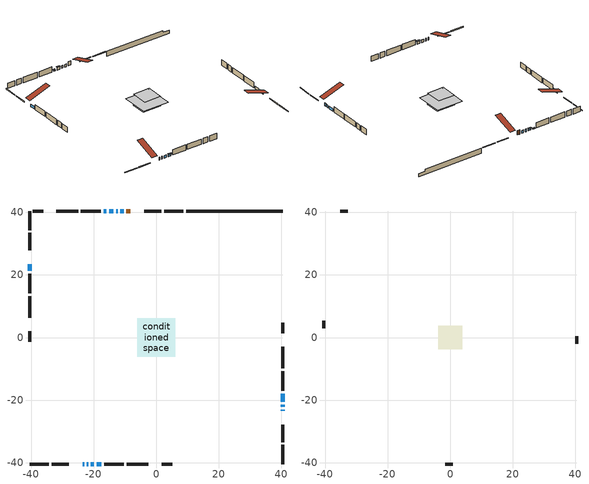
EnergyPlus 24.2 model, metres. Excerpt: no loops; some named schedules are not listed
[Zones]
conditioned space
 floor adiabatic (AdiabaticFloorConstruction): -6.11,-6.11 -6.11,6.11 6.11,6.11 6.11,-6.11 z1.53
 floor foundation (Slab1 construction): -4.33,-3.38 -4.33,3.38 4.33,3.38 4.33,-3.38 z-0.76
 wall outside (RimJoist1 construction): 8.68,40.46 2.59,40.46 / -40.46,-40.46 -34.36,-40.46 / -40.46,40.46 -40.46,34.36 / 40.46,-40.46 40.46,-34.36 z1.53:1.83
 wall outside (RimJoist2 construction): 1.66,40.46 -3.83,40.46 / -33.43,-40.46 -27.94,-40.46 / -40.46,33.43 -40.46,27.94 / 40.46,-33.43 40.46,-27.94 z1.53:1.83
 wall outside (AdiabaticWallConstruction 1): -8.31,40.46 -9.54,40.46 z1.53:3.56
 wall outside (AdiabaticWallConstruction): 40.46,-23.47 40.46,-23.05 / -23.47,-40.46 -23.1,-40.46 / -10.47,40.46 -11.44,40.46 / -22.18,-40.46 -21.81,-40.46 / -20.89,-40.46 -19.91,-40.46 / -12.37,40.46 -12.79,40.46 / 40.46,-22.12 40.46,-21.43 / 40.46,-20.51 40.46,-17.99 / -18.99,-40.46 -17.61,-40.46 / -40.46,23.47 -40.46,21.33 z1.53:2.75; -13.72,40.46 -15.09,40.46 z1.53:2.7; -16.02,40.46 -16.83,40.46 z1.53:1.99
 wall outside (Wall1 construction): -17.76,40.46 -24.08,40.46 / -16.69,-40.46 -10.37,-40.46 / -40.46,20.4 -40.46,14.08 / 40.46,-17.06 40.46,-10.74 z1.53:3.97
 wall outside (Wall2 construction): -25.01,40.46 -31.92,40.46 / -9.44,-40.46 -2.52,-40.46 / -40.46,13.16 -40.46,6.24 / 40.46,-9.81 40.46,-2.9 z1.53:3.97
 wall outside (Wall5 construction): -36.14,40.46 -39.53,40.46 / 1.7,-40.46 5.08,-40.46 / -40.46,2.02 -40.46,-1.36 / 40.46,1.32 40.46,4.7 z1.53:3.97
 wall foundation (FoundationWall1 construction): 9.61,40.46,-0.76 9.61,40.46,1.53 37.37,40.46,1.53 37.37,40.46,0.62 40.46,40.46,0.62 40.46,40.46,-0.76
 window (WindowConstruction 7): 40.46,-23.47 40.46,-23.05 z1.53:2.75
 window (WindowConstruction 6): -23.47,-40.46 -23.11,-40.46 z1.53:2.75
 window (WindowConstruction 9): -10.47,40.46 -11.44,40.46 z1.53:2.75
 window (WindowConstruction 10): -22.18,-40.46 -21.81,-40.46 z1.53:2.75
 window (WindowConstruction 11): -20.89,-40.46 -19.92,-40.46 z1.53:2.75
 window (WindowConstruction 8): -12.37,40.46 -12.79,40.46 z1.53:2.75
 window (WindowConstruction): 40.46,-22.12 40.46,-21.43 z1.53:2.75
 window (WindowConstruction 1): -13.72,40.46 -15.09,40.46 z1.53:2.7
 window (WindowConstruction 2): -16.02,40.46 -16.83,40.46 z1.53:1.99
 window (WindowConstruction 3): 40.46,-20.51 40.46,-17.99 z1.53:2.75
 window (WindowConstruction 4): -18.99,-40.46 -17.61,-40.46 z1.53:2.75
 window (WindowConstruction 5): -40.46,23.47 -40.46,21.33 z1.53:2.75
 door (Door): -8.31,40.46 -9.54,40.46 z1.53:3.56
 ceiling adiabatic (AdiabaticFloorConstruction): 6.11,-6.11 6.11,6.11 -6.11,6.11 -6.11,-6.11 z1.53
attic - vented
 floor to conditioned space (Floor1 construction Reversed): -3.83,-3.83 -3.83,3.83 3.83,3.83 3.83,-3.83 z3.97; -3.37,-3.37 -3.37,3.37 3.37,3.37 3.37,-3.37 z3.97
 wall outside (Wall3 construction): -32.85,40.46 -35.21,40.46 / -1.59,-40.46 0.77,-40.46 / -40.46,5.31 -40.46,2.95 / 40.46,-1.97 40.46,0.39 z1.53:3.97
 roof outside (Roof1 construction): -7.38,40.46,3.97 -7.38,30.52,7.28 -4.76,30.52,7.28 -4.76,40.46,3.97; -24.4,-40.46,3.97 -24.4,-30.52,7.28 -27.01,-30.52,7.28 -27.01,-40.46,3.97; -40.46,24.4,3.97 -30.52,24.4,7.28 -30.52,27.01,7.28 -40.46,27.01,3.97; 40.46,-24.4,3.97 30.52,-24.4,7.28 30.52,-27.01,7.28 40.46,-27.01,3.97
shading: -15.15,40.46 -13.66,40.46 -13.66,41.13 -15.15,41.13 z2.76; -16.89,40.46 -15.96,40.46 -15.96,41.07 -16.89,41.07 z2.05; -17.55,-40.46 -19.05,-40.46 -19.05,-41.13 -17.55,-41.13 z2.81
[Building]
Building 1: Terrain=Suburbs
[Site:Location]
Windsor AP_ON: Latitude {deg}=42.28; Longitude {deg}=-82.96; Time Zone {hr}=-5; Elevation {m}=190; Keep Site Location Information=Yes
[Site:GroundTemperature:Shallow]
6.34957, 4.46684, 4.31606, 5.20952, 8.79623, 12.3662, 15.4612, 17.4219, 17.5884, 15.9938, 12.9777, 9.51722
[Site:WaterMainsTemperature]
Calculation Method=Schedule; Temperature Schedule=mains temperature schedule
[Material] Roughness=Rough; Thermal Absorptance=0.9
Name | Thickness {m} | Conductivity {W/m-K} | Density {kg/m3} | Specific Heat {J/kg-K} | Solar Absorptance | Visible Absorptance
asphalt or fiberglass shingles | 0.00635 | 0.162714 | 1121.4 | 1465.45 | 0.4 | 0.4
ceiling stud and cavity | 0.1397 | 0.0800577 | 65.682 | 1177.47 | 0.7 | 0.7
concrete 4.0 in. | 0.1016 | 1.803125 | 2242.8 | 837.4 | 0.7 | 0.7
concrete 8.0 in. | 0.2032 | 1.803125 | 2242.8 | 837.4 | 0.7 | 0.7
door material | 0.04445 | 0.053851 | 512.64 | 1214.23 | 0.7 | 0.7
exterior vertical ins | 0.00247931 | 0.029427 | 32.04 | 1214.23 | 0.7 | 0.7
floor covering | 0.0127 | 0.0433444 | 54.468 | 1339.84 | 0.6 | 0.6
floor rigid ins; wall rigid ins | 0.512978 | 0.029427 | 32.04 | 1214.23 | 0.7 | 0.7
floor stud and cavity | 0.1397 | 1.75129 | 37.0049 | 1207.88 | 0.7 | 0.7
furniture material conditioned space 1 | 0.1524 | 0.115458 | 640.8 | 1214.23 | 0.6 | 0.6
gypsum board | 0.0127 | 0.160291 | 801 | 837.4 | 0.6 | 0.6
gypsum board 1 | 0.0127 | 0.160291 | 801 | 837.4 | 0.7 | 0.7
osb sheathing 0.5 in. | 0.0127 | 0.115458 | 512.64 | 1214.23 | 0.7 | 0.7
osb sheathing 0.75 in. | 0.01905 | 0.115458 | 512.64 | 1214.23 | 0.7 | 0.7
osb sheathing 2.0 in. | 0.0508 | 0.115458 | 512.64 | 1214.23 | 0.7 | 0.7
rim joist rigid ins | 0.051816 | 0.029427 | 32.04 | 1214.23 | 0.7 | 0.7
rim joist stud and cavity | 0.0508 | 0.029095 | 125.044 | 1163.47 | 0.6 | 0.6
rim joist stud and cavity 1 | 0.0508 | 0.241261 | 125.044 | 1163.47 | 0.6 | 0.6
wall stud and cavity | 0.1397 | 0.0801397 | 139.0536 | 1170.24 | 0.7 | 0.7
wall stud and cavity 1 | 0.1397 | 0.0880559 | 139.0536 | 1170.24 | 0.7 | 0.7
wall stud and cavity 2 | 0.0889 | 6.9971 | 50.32683 | 1063.81 | 0.6 | 0.6
wall stud and cavity 3 | 0.1397 | 0.0863462 | 139.0536 | 1170.24 | 0.7 | 0.7
wall stud and cavity 4 | 0.0889 | 0.380278 | 52.3479 | 1209.89 | 0.7 | 0.7
wall stud and cavity 5 | 0.0889 | 0.391764 | 83.0341 | 1211.67 | 0.7 | 0.7
wood siding | 0.0254 | 0.102417 | 544.68 | 1172.36 | 0.4 | 0.4
wood siding 1 | 0.00254 | 0.102417 | 544.68 | 1172.36 | 0.4 | 0.4
wood siding 2; wood siding 3; wood siding 4 | 0.0254 | 0.102417 | 544.68 | 1172.36 | 0.7 | 0.7
[WindowMaterial:SimpleGlazingSystem]
Name | U-Factor {W/m2-K} | Solar Heat Gain Coefficient
WindowMaterial | 2.94802 | 0.47
WindowMaterial 1 | 2.881585 | 0.54
WindowMaterial 10 | 2.90203 | 0.51
WindowMaterial 2 | 2.95994 | 0.42
WindowMaterial 3 | 2.79301 | 0.6
WindowMaterial 4 | 2.799254 | 0.63
WindowMaterial 5 | 2.90089 | 0.52
WindowMaterial 6 | 2.91452 | 0.54
WindowMaterial 7 | 2.433023 | 0.44
WindowMaterial 8 | 2.824805 | 0.61
WindowMaterial 9 | 2.98776 | 0.4
[Construction]
AdiabaticFloorConstruction: floor stud and cavity, floor rigid ins, osb sheathing 0.75 in., floor covering
AdiabaticWallConstruction: wood siding 3, wall rigid ins, wall stud and cavity 4, gypsum board
AdiabaticWallConstruction 1: wood siding 4, wall rigid ins, wall stud and cavity 4, gypsum board
Door: door material
Floor1 construction Reversed: gypsum board, ceiling stud and cavity
FoundationWall1 construction: concrete 8.0 in., gypsum board 1
furniture construction conditioned space 1: furniture material conditioned space 1
PartitionWallConstruction: gypsum board, wall stud and cavity 5, gypsum board
RimJoist1 construction: wood siding 2, osb sheathing 2.0 in., rim joist stud and cavity
RimJoist2 construction: wood siding 2, rim joist rigid ins, osb sheathing 2.0 in., rim joist stud and cavity 1
Roof1 construction: asphalt or fiberglass shingles
Slab1 construction: concrete 4.0 in.
Wall1 construction: wood siding, osb sheathing 0.5 in., wall stud and cavity, gypsum board
Wall2 construction: wood siding, osb sheathing 0.5 in., wall stud and cavity 1, gypsum board
Wall3 construction: wood siding 1, wall stud and cavity 2
Wall5 construction: wood siding, osb sheathing 0.5 in., wall stud and cavity 3, gypsum board
WindowConstruction: WindowMaterial
WindowConstruction 1: WindowMaterial 1
WindowConstruction 10: WindowMaterial 9
WindowConstruction 11: WindowMaterial 10
WindowConstruction 2: WindowMaterial 2
WindowConstruction 3: WindowMaterial 3
WindowConstruction 4: WindowMaterial 4
WindowConstruction 5: WindowMaterial 5
WindowConstruction 6: WindowMaterial 6
WindowConstruction 7; WindowConstruction 8: WindowMaterial 7
WindowConstruction 9: WindowMaterial 8
[Zone] Multiplier=1; Part of Total Floor Area=Yes
Name | Volume {m3}
attic - vented | 55.8661
conditioned space | 516.5
[Space]
Name | Zone | Volume {m3}
attic - vented 1 | attic - vented | 55.8661
conditioned space 1 | conditioned space | 516.5
[ZoneInfiltration:EffectiveLeakageArea]
infil attic - vented 1: Zone or Space=attic - vented 1; Schedule=Always On Discrete; Effective Air Leakage Area {cm2}=4620.44; Stack Coefficient=0.000399757; Wind Coefficient=1.35088e-05
[ZoneMixing]
whole house fan mix: Zone or Space=attic - vented; Schedule=Always On Continuous; Design Flow Rate Calculation Method=Flow/Zone; Design Flow Rate {m3/s}=0; Source Zone or Space=conditioned space
[SurfaceProperty:ExposedFoundationPerimeter]
Slab1: Exposed Perimeter Calculation Method=TotalExposedPerimeter; Total Exposed Perimeter {m}=30.847
[InternalMass] Zone or ZoneList=conditioned space; Space or SpaceList=conditioned space 1
Name | Construction | Surface Area {m2}
furniture mass conditioned space 1 | furniture construction conditioned space 1 | 83.2002
partition wall mass | PartitionWallConstruction | 208.001
[Lights]
interior lighting: Zone or ZoneList or Space or SpaceList=conditioned space 1; Schedule=interior lighting schedule; Design Level Calculation Method=LightingLevel; Lighting Level {W}=343.2; Return Air Fraction=0; Fraction Radiant=0.6; Fraction Visible=0.2; Fraction Replaceable=1
[People]
occupants: Zone or ZoneList or Space or SpaceList=conditioned space 1; Number of People Schedule=occupants schedule; Number of People Calculation Method=People; Number of People=3; Fraction Radiant=0.314171; Sensible Heat Fraction=0.56303; Activity Level Schedule=occupants activity schedule; Carbon Dioxide Generation Rate {m3/s-W}=0; Enable ASHRAE 55 Comfort Warnings=No; Mean Radiant Temperature Calculation Type=EnclosureAveraged
[ElectricEquipment] Zone or ZoneList or Space or SpaceList=conditioned space 1; Design Level Calculation Method=EquipmentLevel
Name | Schedule | Design Level {W} | Fraction Latent | Fraction Radiant | Fraction Lost
clothes dryer | clothes dryer schedule | 140.772 | 0.015 | 0.081 | 0.85
clothes washer | clothes washer schedule | 32.1985 | 0.03 | 0.162 | 0.7
cooking range | cooking range schedule | 215.147 | 0.08 | 0.432 | 0.2
dishwasher | dishwasher schedule | 66.8632 | 0.3 | 0.18 | 0.4
fridge | fridge schedule | 72.9452 | 0 | 0.6 | 0
mech vent bath fan 0 | mech vent bath fan 0 schedule | 50.2 | 0 | 0 | 1
mech vent house fan | mech vent house fan schedule | 0 | 0 | 0 | 1
mech vent house fan cfis | mech vent house fan cfis schedule | 0 | 0 | 0 | 0
misc plug loads | misc plug loads schedule | 494.7 | 0.045 | 0.513 | 0.1
whole house fan | Always On Discrete | 0 | 0 | 0 | 1
[OtherEquipment] Zone or ZoneList or Space or SpaceList=conditioned space 1; Design Level Calculation Method=EquipmentLevel
Name | Fuel Type | Schedule | Design Level {W} | Fraction Latent | Fraction Radiant | Fraction Lost
clothes dryer 1 | Electricity | clothes dryer schedule | 0 | 0.015 | 0.081 | 0.85
cooking range 1 | Electricity | cooking range schedule | 0 | 0.08 | 0.432 | 0.2
general water use latent | None | general water use schedule | 62.594 | 1 | 0 | 0
general water use sensible | None | general water use schedule | -61.6891 | 0 | 0.6 | 0
mech vent house fan latent load | None | Always On Discrete | 0 | 1 | 0 | 0
mech vent house fan sensible load | None | Always On Discrete | 0 | 0 | 0 | 0
water heater energy adjustment1 | NaturalGas | Always On Discrete | 0.01 | 0 | 0 | 1
[ZoneInfiltration:DesignFlowRate] Zone or ZoneList or Space or SpaceList=conditioned space 1; Schedule=Always On Discrete; Design Flow Rate Calculation Method=Flow/Zone; Design Flow Rate {m3/s}=0
infil flow; natural vent flow; whole house fan flow
[AvailabilityManager:Scheduled]
furnace airloop Availability Manager: Schedule=Always On Discrete
[Foundation:Kiva]
Foundation Kiva 1: Initial Indoor Air Temperature {C}=18; Wall Height Above Grade {m}=1.53; Wall Depth Below Slab {m}=0.2032; Custom Block Material Name 1=exterior vertical ins; Custom Block Depth 1 {m}=2.28999; Custom Block X Position 1 {m}=0.2159; Custom Block Z Position 1 {m}=0
[Foundation:Kiva:Settings]
Soil Conductivity {W/m-K}=0.849921; Soil Density {kg/m3}=1842.3; Soil Specific Heat {J/kg-K}=418.7; Ground Solar Absorptivity=0.9; Ground Thermal Absorptivity=0.9; Ground Surface Roughness {m}=0.03; Far-Field Width {m}=40; Deep-Ground Boundary Condition=ZeroFlux; Deep-Ground Depth {m}=40; Minimum Cell Dimension {m}=0.2; Maximum Cell Growth Coefficient=3; Simulation Timestep=Timestep
[Exterior:Lights]
exterior lighting: Schedule=exterior lighting schedule; Design Level {W}=75.6
[EnergyManagementSystem:GlobalVariable]
furnace_airloop_Fan_RTF
infil_program_Qfan
infil_program_Qinf
natural_vent_program_Qnv
natural_vent_program_Qwhf
[EnergyManagementSystem:Sensor]
Name | Output:Variable or Output:Meter Index Key | Output:Variable or Output:Meter
airflow_gain | infil flow | Infiltration Sensible Heat Gain Energy
airflow_gain_1 | natural vent flow | Infiltration Sensible Heat Gain Energy
airflow_gain_2 | whole house fan flow | Infiltration Sensible Heat Gain Energy
airflow_loss | infil flow | Infiltration Sensible Heat Loss Energy
airflow_loss_1 | natural vent flow | Infiltration Sensible Heat Loss Energy
airflow_loss_2 | whole house fan flow | Infiltration Sensible Heat Loss Energy
clg_load_cond |  | Cooling:EnergyTransfer:Zone:CONDITIONED SPACE
clg_sp_s; clg_sp_s_1 | cooling setpoint | Schedule Value
clothes_dryer_exhaust_0_sch_s | clothes dryer exhaust 0 schedule | Schedule Value
cool_season | cooling season schedule | Schedule Value
htg_load_cond |  | Heating:EnergyTransfer:Zone:CONDITIONED SPACE
htg_sp_s; htg_sp_s_1 | heating setpoint | Schedule Value
ig_ee_conv | clothes dryer | Electric Equipment Convective Heating Energy
ig_ee_conv_2 | cooking range | Electric Equipment Convective Heating Energy
ig_ee_conv_4 | fridge | Electric Equipment Convective Heating Energy
ig_ee_conv_5 | misc plug loads | Electric Equipment Convective Heating Energy
ig_ee_conv_6 | whole house fan | Electric Equipment Convective Heating Energy
ig_ee_rad | clothes dryer | Electric Equipment Radiant Heating Energy
ig_ee_rad_2 | cooking range | Electric Equipment Radiant Heating Energy
ig_ee_rad_4 | fridge | Electric Equipment Radiant Heating Energy
ig_ee_rad_5 | misc plug loads | Electric Equipment Radiant Heating Energy
ig_ee_rad_6 | whole house fan | Electric Equipment Radiant Heating Energy
ig_lgt_conv | interior lighting | Lights Convective Heating Energy
ig_lgt_rad | interior lighting | Lights Radiant Heating Energy
ig_lgt_vis | interior lighting | Lights Visible Radiation Heating Energy
ig_oe_conv | clothes dryer 1 | Other Equipment Convective Heating Energy
ig_oe_conv_1 | cooking range 1 | Other Equipment Convective Heating Energy
ig_oe_conv_2 | general water use latent | Other Equipment Convective Heating Energy
ig_oe_conv_3 | general water use sensible | Other Equipment Convective Heating Energy
ig_oe_conv_4 | water heater energy adjustment1 | Other Equipment Convective Heating Energy
ig_oe_rad | clothes dryer 1 | Other Equipment Radiant Heating Energy
ig_oe_rad_1 | cooking range 1 | Other Equipment Radiant Heating Energy
ig_oe_rad_2 | general water use latent | Other Equipment Radiant Heating Energy
ig_oe_rad_3 | general water use sensible | Other Equipment Radiant Heating Energy
ig_oe_rad_4 | water heater energy adjustment1 | Other Equipment Radiant Heating Energy
ig_ppl_conv | occupants | People Convective Heating Energy
ig_ppl_rad | occupants | People Radiant Heating Energy
im_conv | furniture mass conditioned space 1 | Surface Inside Face Convection Heat Gain Energy
im_conv_1 | partition wall mass | Surface Inside Face Convection Heat Gain Energy
im_ig | furniture mass conditioned space 1 | Surface Inside Face Internal Gains Radiation Heat Gain Energy
im_ig_1 | partition wall mass | Surface Inside Face Internal Gains Radiation Heat Gain Energy
im_lgt | furniture mass conditioned space 1 | Surface Inside Face Lights Radiation Heat Gain Energy
im_lgt_1 | partition wall mass | Surface Inside Face Lights Radiation Heat Gain Energy
im_sol | furniture mass conditioned space 1 | Surface Inside Face Solar Radiation Heat Gain Energy
im_sol_1 | partition wall mass | Surface Inside Face Solar Radiation Heat Gain Energy
im_surf | furniture mass conditioned space 1 | Surface Inside Face Net Surface Thermal Radiation Heat Gain Energy
im_surf_1 | partition wall mass | Surface Inside Face Net Surface Thermal Radiation Heat Gain Energy
mech_vent_bath_fan_0_sch_s | mech vent bath fan 0 schedule | Schedule Value
mv_conv | mech vent bath fan 0 | Electric Equipment Convective Heating Energy
mv_conv_1 | mech vent house fan | Electric Equipment Convective Heating Energy
mv_conv_2 | mech vent house fan cfis | Electric Equipment Convective Heating Energy
mv_conv_3 | mech vent house fan latent load | Other Equipment Convective Heating Energy
mv_conv_4 | mech vent house fan sensible load | Other Equipment Convective Heating Energy
mv_rad | mech vent bath fan 0 | Electric Equipment Radiant Heating Energy
mv_rad_1 | mech vent house fan | Electric Equipment Radiant Heating Energy
mv_rad_2 | mech vent house fan cfis | Electric Equipment Radiant Heating Energy
mv_rad_3 | mech vent house fan latent load | Other Equipment Radiant Heating Energy
mv_rad_4 | mech vent house fan sensible load | Other Equipment Radiant Heating Energy
natural_vent_s | natural vent schedule | Schedule Value
out_pb_s |  | Site Outdoor Air Barometric Pressure
out_wt_s |  | Site Outdoor Air Humidity Ratio
site_vw_s |  | Site Wind Speed
ss_back_out | Window1 | Surface Window Shortwave from Zone Back Out Window Heat Transfer Rate
ss_back_out_1 | Window10 | Surface Window Shortwave from Zone Back Out Window Heat Transfer Rate
ss_back_out_10 | Window7 | Surface Window Shortwave from Zone Back Out Window Heat Transfer Rate
ss_back_out_11 | Window8 | Surface Window Shortwave from Zone Back Out Window Heat Transfer Rate
ss_back_out_2 | Window11 | Surface Window Shortwave from Zone Back Out Window Heat Transfer Rate
ss_back_out_3 | Window12 | Surface Window Shortwave from Zone Back Out Window Heat Transfer Rate
ss_back_out_4 | Window13 | Surface Window Shortwave from Zone Back Out Window Heat Transfer Rate
ss_back_out_5 | Window2 | Surface Window Shortwave from Zone Back Out Window Heat Transfer Rate
ss_back_out_6 | Window3 | Surface Window Shortwave from Zone Back Out Window Heat Transfer Rate
ss_back_out_7 | Window4 | Surface Window Shortwave from Zone Back Out Window Heat Transfer Rate
ss_back_out_8 | Window5 | Surface Window Shortwave from Zone Back Out Window Heat Transfer Rate
ss_back_out_9 | Window6 | Surface Window Shortwave from Zone Back Out Window Heat Transfer Rate
ss_conv | Door1 | Surface Inside Face Convection Heat Gain Energy
ss_conv_1 | Window1 | Surface Inside Face Convection Heat Gain Energy
ss_conv_10 | Window6 | Surface Inside Face Convection Heat Gain Energy
ss_conv_11 | Window7 | Surface Inside Face Convection Heat Gain Energy
ss_conv_12 | Window8 | Surface Inside Face Convection Heat Gain Energy
ss_conv_2 | Window10 | Surface Inside Face Convection Heat Gain Energy
ss_conv_3 | Window11 | Surface Inside Face Convection Heat Gain Energy
ss_conv_4 | Window12 | Surface Inside Face Convection Heat Gain Energy
ss_conv_5 | Window13 | Surface Inside Face Convection Heat Gain Energy
ss_conv_6 | Window2 | Surface Inside Face Convection Heat Gain Energy
ss_conv_7 | Window3 | Surface Inside Face Convection Heat Gain Energy
ss_conv_8 | Window4 | Surface Inside Face Convection Heat Gain Energy
ss_conv_9 | Window5 | Surface Inside Face Convection Heat Gain Energy
ss_ig | Door1 | Surface Inside Face Internal Gains Radiation Heat Gain Energy
ss_ig_1 | Window1 | Surface Inside Face Internal Gains Radiation Heat Gain Energy
ss_ig_10 | Window6 | Surface Inside Face Internal Gains Radiation Heat Gain Energy
ss_ig_11 | Window7 | Surface Inside Face Internal Gains Radiation Heat Gain Energy
ss_ig_12 | Window8 | Surface Inside Face Internal Gains Radiation Heat Gain Energy
ss_ig_2 | Window10 | Surface Inside Face Internal Gains Radiation Heat Gain Energy
ss_ig_3 | Window11 | Surface Inside Face Internal Gains Radiation Heat Gain Energy
ss_ig_4 | Window12 | Surface Inside Face Internal Gains Radiation Heat Gain Energy
ss_ig_5 | Window13 | Surface Inside Face Internal Gains Radiation Heat Gain Energy
ss_ig_6 | Window2 | Surface Inside Face Internal Gains Radiation Heat Gain Energy
ss_ig_7 | Window3 | Surface Inside Face Internal Gains Radiation Heat Gain Energy
ss_ig_8 | Window4 | Surface Inside Face Internal Gains Radiation Heat Gain Energy
ss_ig_9 | Window5 | Surface Inside Face Internal Gains Radiation Heat Gain Energy
ss_lgt | Door1 | Surface Inside Face Lights Radiation Heat Gain Energy
ss_sol | Door1 | Surface Inside Face Solar Radiation Heat Gain Energy
ss_surf | Door1 | Surface Inside Face Net Surface Thermal Radiation Heat Gain Energy
ss_surf_1 | Window1 | Surface Inside Face Net Surface Thermal Radiation Heat Gain Energy
ss_surf_10 | Window6 | Surface Inside Face Net Surface Thermal Radiation Heat Gain Energy
ss_surf_11 | Window7 | Surface Inside Face Net Surface Thermal Radiation Heat Gain Energy
ss_surf_12 | Window8 | Surface Inside Face Net Surface Thermal Radiation Heat Gain Energy
ss_surf_2 | Window10 | Surface Inside Face Net Surface Thermal Radiation Heat Gain Energy
ss_surf_3 | Window11 | Surface Inside Face Net Surface Thermal Radiation Heat Gain Energy
ss_surf_4 | Window12 | Surface Inside Face Net Surface Thermal Radiation Heat Gain Energy
ss_surf_5 | Window13 | Surface Inside Face Net Surface Thermal Radiation Heat Gain Energy
ss_surf_6 | Window2 | Surface Inside Face Net Surface Thermal Radiation Heat Gain Energy
ss_surf_7 | Window3 | Surface Inside Face Net Surface Thermal Radiation Heat Gain Energy
ss_surf_8 | Window4 | Surface Inside Face Net Surface Thermal Radiation Heat Gain Energy
ss_surf_9 | Window5 | Surface Inside Face Net Surface Thermal Radiation Heat Gain Energy
ss_trans_in | Window1 | Surface Window Transmitted Solar Radiation Rate
ss_trans_in_1 | Window10 | Surface Window Transmitted Solar Radiation Rate
ss_trans_in_10 | Window7 | Surface Window Transmitted Solar Radiation Rate
ss_trans_in_11 | Window8 | Surface Window Transmitted Solar Radiation Rate
ss_trans_in_2 | Window11 | Surface Window Transmitted Solar Radiation Rate
ss_trans_in_3 | Window12 | Surface Window Transmitted Solar Radiation Rate
ss_trans_in_4 | Window13 | Surface Window Transmitted Solar Radiation Rate
ss_trans_in_5 | Window2 | Surface Window Transmitted Solar Radiation Rate
ss_trans_in_6 | Window3 | Surface Window Transmitted Solar Radiation Rate
ss_trans_in_7 | Window4 | Surface Window Transmitted Solar Radiation Rate
ss_trans_in_8 | Window5 | Surface Window Transmitted Solar Radiation Rate
ss_trans_in_9 | Window6 | Surface Window Transmitted Solar Radiation Rate
ss_trans_out | Window1 | Surface Inside Face Initial Transmitted Diffuse Transmitted Out Window Solar Radiation Rate
ss_trans_out_1 | Window10 | Surface Inside Face Initial Transmitted Diffuse Transmitted Out Window Solar Radiation Rate
ss_trans_out_10 | Window7 | Surface Inside Face Initial Transmitted Diffuse Transmitted Out Window Solar Radiation Rate
ss_trans_out_11 | Window8 | Surface Inside Face Initial Transmitted Diffuse Transmitted Out Window Solar Radiation Rate
ss_trans_out_2 | Window11 | Surface Inside Face Initial Transmitted Diffuse Transmitted Out Window Solar Radiation Rate
ss_trans_out_3 | Window12 | Surface Inside Face Initial Transmitted Diffuse Transmitted Out Window Solar Radiation Rate
ss_trans_out_4 | Window13 | Surface Inside Face Initial Transmitted Diffuse Transmitted Out Window Solar Radiation Rate
ss_trans_out_5 | Window2 | Surface Inside Face Initial Transmitted Diffuse Transmitted Out Window Solar Radiation Rate
ss_trans_out_6 | Window3 | Surface Inside Face Initial Transmitted Diffuse Transmitted Out Window Solar Radiation Rate
ss_trans_out_7 | Window4 | Surface Inside Face Initial Transmitted Diffuse Transmitted Out Window Solar Radiation Rate
ss_trans_out_8 | Window5 | Surface Inside Face Initial Transmitted Diffuse Transmitted Out Window Solar Radiation Rate
ss_trans_out_9 | Window6 | Surface Inside Face Initial Transmitted Diffuse Transmitted Out Window Solar Radiation Rate
s_conv | Floor1 | Surface Inside Face Convection Heat Gain Energy
s_conv_1 | Floor2 | Surface Inside Face Convection Heat Gain Energy
s_conv_10 | RimJoist2:180 | Surface Inside Face Convection Heat Gain Energy
s_conv_11 | RimJoist2:270 | Surface Inside Face Convection Heat Gain Energy
s_conv_12 | RimJoist2:90 | Surface Inside Face Convection Heat Gain Energy
s_conv_13 | Slab1 | Surface Inside Face Convection Heat Gain Energy
s_conv_14 | Wall1:0 | Surface Inside Face Convection Heat Gain Energy
s_conv_15 | Wall1:180 | Surface Inside Face Convection Heat Gain Energy
s_conv_16 | Wall1:270 | Surface Inside Face Convection Heat Gain Energy
s_conv_17 | Wall1:90 | Surface Inside Face Convection Heat Gain Energy
s_conv_18 | Wall2:0 | Surface Inside Face Convection Heat Gain Energy
s_conv_19 | Wall2:180 | Surface Inside Face Convection Heat Gain Energy
s_conv_2 | FoundationWall1 | Surface Inside Face Convection Heat Gain Energy
s_conv_20 | Wall2:270 | Surface Inside Face Convection Heat Gain Energy
s_conv_21 | Wall2:90 | Surface Inside Face Convection Heat Gain Energy
s_conv_22 | Wall5:0 | Surface Inside Face Convection Heat Gain Energy
s_conv_23 | Wall5:180 | Surface Inside Face Convection Heat Gain Energy
